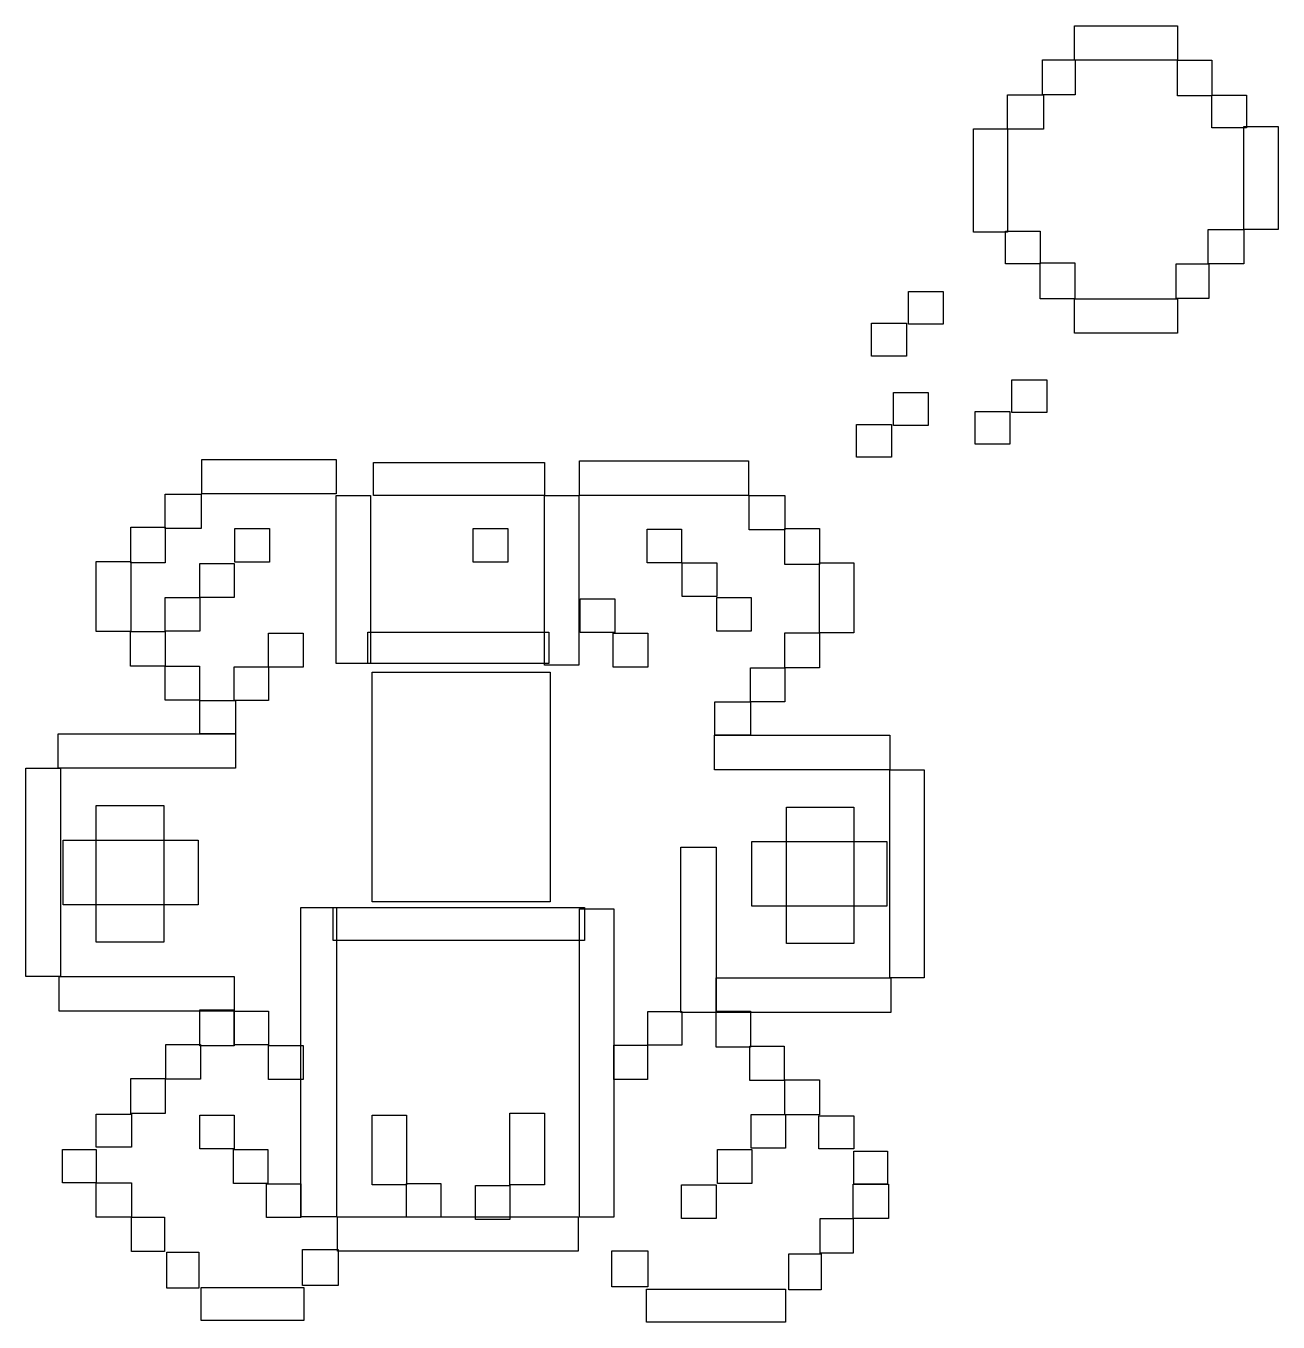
# Model space of a CAD drawing. Extents: x 0.02 to 0.777, y 0.031 to 0.814.
import ezdxf

# ---------------------------------------------------------------- set-up
doc = ezdxf.new("R2010")
doc.units = 0
doc.layers.get('0').update_dxf_attribs({"linetype": 'CONTINUOUS'})

msp = doc.modelspace()

# ---------------------------------------------------------------- linework, layer by layer
at = {"color": 0}
for points in [[(0.65375, 0.81418), (0.71604, 0.81418), (0.71604, 0.79351), (0.65375, 0.79351), (0.65375, 0.81418)], [(0.63449, 0.79367), (0.65424, 0.79367), (0.65424, 0.77262), (0.63449, 0.77262), (0.63449, 0.79367)], [(0.71593, 0.79351), (0.73676, 0.79351), (0.73676, 0.77186), (0.71593, 0.77186), (0.71593, 0.79351)], [(0.61334, 0.77262), (0.63498, 0.77262), (0.63498, 0.75179), (0.61334, 0.75179), (0.61334, 0.77262)], [(0.73676, 0.77235), (0.75781, 0.77235), (0.75781, 0.75255), (0.73676, 0.75255), (0.73676, 0.77235)], [(0.75613, 0.75342), (0.7768, 0.75342), (0.7768, 0.69108), (0.75613, 0.69108), (0.75613, 0.75342)], [(0.59266, 0.75195), (0.61334, 0.75195), (0.61334, 0.68961), (0.59266, 0.68961), (0.59266, 0.75195)], [(0.61198, 0.69021), (0.63303, 0.69021), (0.63303, 0.67041), (0.61198, 0.67041), (0.61198, 0.69021)], [(0.73448, 0.69124), (0.75613, 0.69124), (0.75613, 0.67041), (0.73448, 0.67041), (0.73448, 0.69124)], [(0.63303, 0.6709), (0.65386, 0.6709), (0.65386, 0.64925), (0.63303, 0.64925), (0.63303, 0.6709)], [(0.71522, 0.67041), (0.73497, 0.67041), (0.73497, 0.64936), (0.71522, 0.64936), (0.71522, 0.67041)], [(0.55339, 0.65375), (0.57444, 0.65375), (0.57444, 0.63395), (0.55339, 0.63395), (0.55339, 0.65375)], [(0.65375, 0.64925), (0.71604, 0.64925), (0.71604, 0.62858), (0.65375, 0.62858), (0.65375, 0.64925)], [(0.53114, 0.63449), (0.55219, 0.63449), (0.55219, 0.61469), (0.53114, 0.61469), (0.53114, 0.63449)], [(0.61589, 0.60037), (0.63694, 0.60037), (0.63694, 0.58057), (0.61589, 0.58057), (0.61589, 0.60037)], [(0.54427, 0.59256), (0.56532, 0.59256), (0.56532, 0.57275), (0.54427, 0.57275), (0.54427, 0.59256)], [(0.59364, 0.58111), (0.61469, 0.58111), (0.61469, 0.56131), (0.59364, 0.56131), (0.59364, 0.58111)], [(0.52203, 0.5733), (0.54308, 0.5733), (0.54308, 0.55349), (0.52203, 0.55349), (0.52203, 0.5733)], [(0.12625, 0.55214), (0.20747, 0.55214), (0.20747, 0.5313), (0.12625, 0.5313), (0.12625, 0.55214)], [(0.23003, 0.55029), (0.33333, 0.55029), (0.33333, 0.53033), (0.23003, 0.53033), (0.23003, 0.55029)], [(0.3546, 0.55127), (0.45665, 0.55127), (0.45665, 0.53044), (0.3546, 0.53044), (0.3546, 0.55127)], [(0.10417, 0.53125), (0.12587, 0.53125), (0.12587, 0.51047), (0.10417, 0.51047), (0.10417, 0.53125)], [(0.20747, 0.53033), (0.2283, 0.53033), (0.2283, 0.42877), (0.20747, 0.42877), (0.20747, 0.53033)], [(0.33333, 0.53033), (0.35417, 0.53033), (0.35417, 0.4279), (0.33333, 0.4279), (0.33333, 0.53033)], [(0.45703, 0.53038), (0.47873, 0.53038), (0.47873, 0.5096), (0.45703, 0.5096), (0.45703, 0.53038)], [(0.08333, 0.51134), (0.10417, 0.51134), (0.10417, 0.48964), (0.08333, 0.48964), (0.08333, 0.51134)], [(0.14627, 0.51047), (0.1671, 0.51047), (0.1671, 0.49007), (0.14627, 0.49007), (0.14627, 0.51047)], [(0.29036, 0.51047), (0.3112, 0.51047), (0.3112, 0.49007), (0.29036, 0.49007), (0.29036, 0.51047)], [(0.3954, 0.51004), (0.41623, 0.51004), (0.41623, 0.48964), (0.3954, 0.48964), (0.3954, 0.51004)], [(0.47873, 0.51047), (0.49957, 0.51047), (0.49957, 0.48877), (0.47873, 0.48877), (0.47873, 0.51047)], [(0.0625, 0.49051), (0.08333, 0.49051), (0.08333, 0.44824), (0.0625, 0.44824), (0.0625, 0.49051)], [(0.125, 0.4892), (0.14583, 0.4892), (0.14583, 0.4688), (0.125, 0.4688), (0.125, 0.4892)], [(0.41667, 0.48964), (0.4375, 0.48964), (0.4375, 0.46924), (0.41667, 0.46924), (0.41667, 0.48964)], [(0.49957, 0.48964), (0.5204, 0.48964), (0.5204, 0.44737), (0.49957, 0.44737), (0.49957, 0.48964)], [(0.10417, 0.4688), (0.125, 0.4688), (0.125, 0.44841), (0.10417, 0.44841), (0.10417, 0.4688)], [(0.35503, 0.46794), (0.37587, 0.46794), (0.37587, 0.44754), (0.35503, 0.44754), (0.35503, 0.46794)], [(0.4375, 0.4688), (0.45833, 0.4688), (0.45833, 0.44841), (0.4375, 0.44841), (0.4375, 0.4688)], [(0.08322, 0.44819), (0.10417, 0.44819), (0.10417, 0.42714), (0.08322, 0.42714), (0.08322, 0.44819)], [(0.16667, 0.4471), (0.1875, 0.4471), (0.1875, 0.4267), (0.16667, 0.4267), (0.16667, 0.4471)], [(0.22656, 0.44786), (0.33594, 0.44786), (0.33594, 0.42877), (0.22656, 0.42877), (0.22656, 0.44786)], [(0.375, 0.4471), (0.39583, 0.4471), (0.39583, 0.4267), (0.375, 0.4267), (0.375, 0.4471)], [(0.47873, 0.44732), (0.49967, 0.44732), (0.49967, 0.42627), (0.47873, 0.42627), (0.47873, 0.44732)], [(0.10417, 0.42714), (0.12489, 0.42714), (0.12489, 0.40663), (0.10417, 0.40663), (0.10417, 0.42714)], [(0.14583, 0.42692), (0.16667, 0.42692), (0.16667, 0.40652), (0.14583, 0.40652), (0.14583, 0.42692)], [(0.22917, 0.42367), (0.33681, 0.42367), (0.33681, 0.28478), (0.22917, 0.28478), (0.22917, 0.42367)], [(0.45801, 0.42627), (0.47873, 0.42627), (0.47873, 0.40576), (0.45801, 0.40576), (0.45801, 0.42627)], [(0.125, 0.40658), (0.14654, 0.40658), (0.14654, 0.38634), (0.125, 0.38634), (0.125, 0.40658)], [(0.43636, 0.40571), (0.4579, 0.40571), (0.4579, 0.38547), (0.43636, 0.38547), (0.43636, 0.40571)], [(0.0395, 0.38634), (0.1467, 0.38634), (0.1467, 0.36551), (0.0395, 0.36551), (0.0395, 0.38634)], [(0.4362, 0.38547), (0.5421, 0.38547), (0.5421, 0.36464), (0.4362, 0.36464), (0.4362, 0.38547)], [(0.01997, 0.36551), (0.0408, 0.36551), (0.0408, 0.23964), (0.01997, 0.23964), (0.01997, 0.36551)], [(0.5421, 0.36464), (0.56293, 0.36464), (0.56293, 0.23877), (0.5421, 0.23877), (0.5421, 0.36464)], [(0.0625, 0.34294), (0.1033, 0.34294), (0.1033, 0.26047), (0.0625, 0.26047), (0.0625, 0.34294)], [(0.4796, 0.34207), (0.5204, 0.34207), (0.5204, 0.2596), (0.4796, 0.2596), (0.4796, 0.34207)], [(0.04253, 0.3221), (0.12413, 0.3221), (0.12413, 0.28304), (0.04253, 0.28304), (0.04253, 0.3221)], [(0.45877, 0.32123), (0.54036, 0.32123), (0.54036, 0.28217), (0.45877, 0.28217), (0.45877, 0.32123)], [(0.4158, 0.31776), (0.43712, 0.31776), (0.43712, 0.21783), (0.4158, 0.21783), (0.4158, 0.31776)], [(0.1862, 0.2813), (0.20768, 0.2813), (0.20768, 0.0944), (0.1862, 0.0944), (0.1862, 0.2813)], [(0.20573, 0.2813), (0.35764, 0.2813), (0.35764, 0.26134), (0.20573, 0.26134), (0.20573, 0.2813)], [(0.35449, 0.28065), (0.37533, 0.28065), (0.37533, 0.09413), (0.35449, 0.09413), (0.35449, 0.28065)], [(0.04009, 0.23969), (0.14578, 0.23969), (0.14578, 0.21864), (0.04009, 0.21864), (0.04009, 0.23969)], [(0.43712, 0.23882), (0.54281, 0.23882), (0.54281, 0.21783), (0.43712, 0.21783), (0.43712, 0.23882)], [(0.125, 0.21951), (0.14578, 0.21951), (0.14578, 0.19781), (0.125, 0.19781), (0.125, 0.21951)], [(0.14583, 0.2188), (0.16667, 0.2188), (0.16667, 0.19835), (0.14583, 0.19835), (0.14583, 0.2188)], [(0.39583, 0.21859), (0.41645, 0.21859), (0.41645, 0.19819), (0.39583, 0.19819), (0.39583, 0.21859)], [(0.43712, 0.21864), (0.4579, 0.21864), (0.4579, 0.19694), (0.43712, 0.19694), (0.43712, 0.21864)], [(0.1046, 0.19851), (0.12543, 0.19851), (0.12543, 0.17768), (0.1046, 0.17768), (0.1046, 0.19851)], [(0.16667, 0.19797), (0.1875, 0.19797), (0.1875, 0.17752), (0.16667, 0.17752), (0.16667, 0.19797)], [(0.37522, 0.19819), (0.39562, 0.19819), (0.39562, 0.17735), (0.37522, 0.17735), (0.37522, 0.19819)], [(0.45747, 0.19765), (0.4783, 0.19765), (0.4783, 0.17681), (0.45747, 0.17681), (0.45747, 0.19765)], [(0.08333, 0.17811), (0.10417, 0.17811), (0.10417, 0.15685), (0.08333, 0.15685), (0.08333, 0.17811)], [(0.47873, 0.17725), (0.49957, 0.17725), (0.49957, 0.15598), (0.47873, 0.15598), (0.47873, 0.17725)], [(0.3125, 0.15712), (0.33333, 0.15712), (0.33333, 0.11377), (0.3125, 0.11377), (0.3125, 0.15712)], [(0.0625, 0.15641), (0.08377, 0.15641), (0.08377, 0.13645), (0.0625, 0.13645), (0.0625, 0.15641)], [(0.125, 0.15587), (0.14583, 0.15587), (0.14583, 0.13542), (0.125, 0.13542), (0.125, 0.15587)], [(0.22917, 0.15582), (0.25, 0.15582), (0.25, 0.11377), (0.22917, 0.11377), (0.22917, 0.15582)], [(0.45833, 0.1563), (0.47917, 0.1563), (0.47917, 0.13585), (0.45833, 0.13585), (0.45833, 0.1563)], [(0.49913, 0.15554), (0.5204, 0.15554), (0.5204, 0.13558), (0.49913, 0.13558), (0.49913, 0.15554)], [(0.0421, 0.13504), (0.0625, 0.13504), (0.0625, 0.11507), (0.0421, 0.11507), (0.0421, 0.13504)], [(0.1454, 0.13504), (0.16623, 0.13504), (0.16623, 0.11464), (0.1454, 0.11464), (0.1454, 0.13504)], [(0.43794, 0.13504), (0.45877, 0.13504), (0.45877, 0.11464), (0.43794, 0.11464), (0.43794, 0.13504)], [(0.5204, 0.13417), (0.5408, 0.13417), (0.5408, 0.1142), (0.5204, 0.1142), (0.5204, 0.13417)], [(0.0625, 0.11507), (0.08377, 0.11507), (0.08377, 0.09424), (0.0625, 0.09424), (0.0625, 0.11507)], [(0.16537, 0.11437), (0.1862, 0.11437), (0.1862, 0.09397), (0.16537, 0.09397), (0.16537, 0.11437)], [(0.25, 0.11464), (0.27083, 0.11464), (0.27083, 0.09418), (0.25, 0.09418), (0.25, 0.11464)], [(0.29167, 0.11334), (0.3125, 0.11334), (0.3125, 0.09288), (0.29167, 0.09288), (0.29167, 0.11334)], [(0.41623, 0.11377), (0.43707, 0.11377), (0.43707, 0.09337), (0.41623, 0.09337), (0.41623, 0.11377)], [(0.51997, 0.1142), (0.54123, 0.1142), (0.54123, 0.09337), (0.51997, 0.09337), (0.51997, 0.1142)], [(0.08377, 0.09424), (0.10373, 0.09424), (0.10373, 0.0734), (0.08377, 0.0734), (0.08377, 0.09424)], [(0.20833, 0.09446), (0.35384, 0.09446), (0.35384, 0.07362), (0.20833, 0.07362), (0.20833, 0.09446)], [(0.5, 0.09337), (0.51997, 0.09337), (0.51997, 0.07254), (0.5, 0.07254), (0.5, 0.09337)], [(0.10504, 0.07297), (0.12457, 0.07297), (0.12457, 0.05127), (0.10504, 0.05127), (0.10504, 0.07297)], [(0.18707, 0.07465), (0.20877, 0.07465), (0.20877, 0.05295), (0.18707, 0.05295), (0.18707, 0.07465)], [(0.37413, 0.07378), (0.39583, 0.07378), (0.39583, 0.05208), (0.37413, 0.05208), (0.37413, 0.07378)], [(0.48112, 0.0721), (0.50065, 0.0721), (0.50065, 0.0504), (0.48112, 0.0504), (0.48112, 0.0721)], [(0.12587, 0.05165), (0.18793, 0.05165), (0.18793, 0.03168), (0.12587, 0.03168), (0.12587, 0.05165)], [(0.39497, 0.05078), (0.47917, 0.05078), (0.47917, 0.03082), (0.39497, 0.03082), (0.39497, 0.05078)]]:
    msp.add_lwpolyline(points, close=True, dxfattribs=at)

doc.saveas('drawing.dxf')
